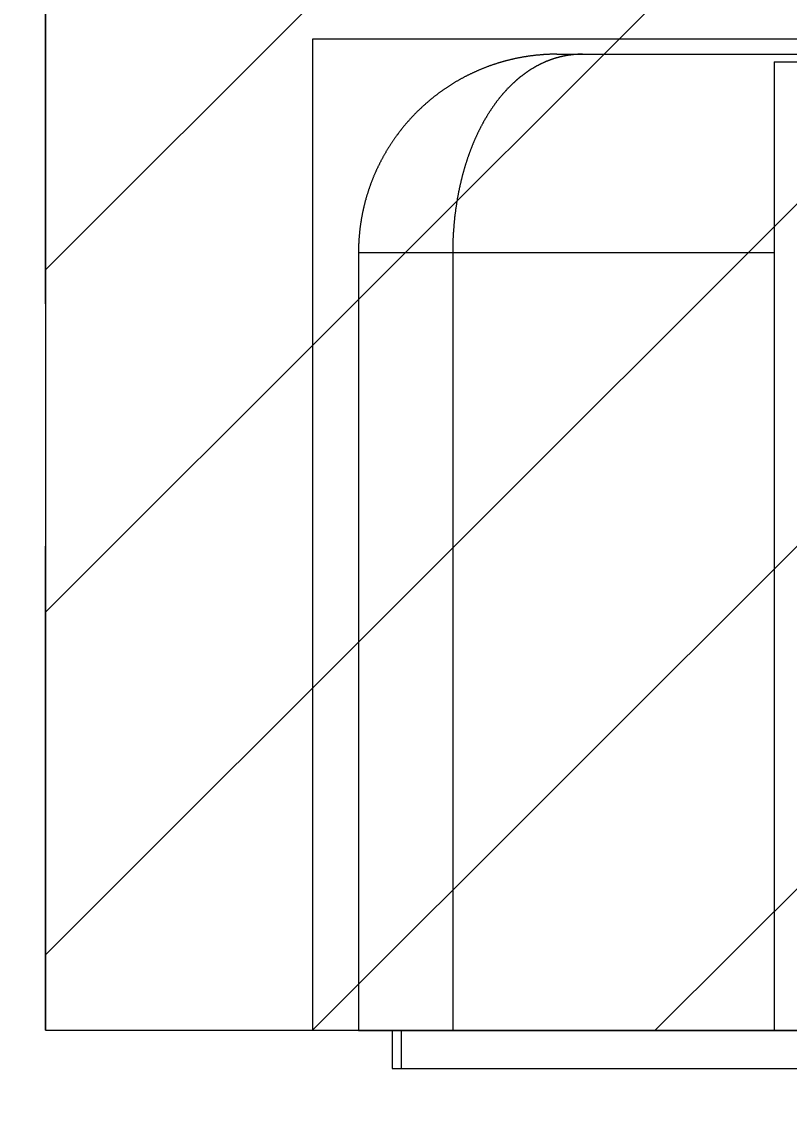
# Model space of a CAD drawing. Header units: millimetres. Extents: x -853320 to 19484, y -510814 to 9708.
# Drawn here: x 3720.55 to 3730.61, y 3745.82 to 3760.04 of the extents above; entities that cross this region are included whole.
import ezdxf
from ezdxf import colors
from ezdxf.entities.mleader import LeaderData, LeaderLine
from ezdxf.math import Vec2, Vec3

# ---------------------------------------------------------------- set-up
doc = ezdxf.new("R2010")
doc.units = ezdxf.units.MM
doc.linetypes.add('BEARBEITUNGEN', pattern=[0])
doc.linetypes.add('NASCOSTA', pattern=[9.525, 6.35, -3.175])
for name, color, linetype, lineweight in [('F_ARREDI', 7, 'Continuous', 5), ('F_ELETTRODOMESTICI', 40, 'Continuous', 5), ('F_FERRAMENTA', 253, 'Continuous', 5), ('F_Guide', 1, 'Continuous', 9), ('F_MULTI laminato OPACO', 1, 'Continuous', 5), ('F_Proiezioni', 253, 'NASCOSTA', 9)]:
    doc.layers.add(name, color=color, linetype=linetype, lineweight=lineweight)
doc.styles.add('DANZI-DIDASCALIE', font='Yu Gothic UI Light.ttf', dxfattribs={"height": 30})

# ---------------------------------------------------------------- blocks, each defined once
blk = doc.blocks.new('_Dot')
at = {"color": 0, "linetype": 'ByBlock', "lineweight": -2}
blk.add_line((-0.5, 0), (-1, 0), dxfattribs=at)
at = {"color": 0, "linetype": 'ByBlock', "const_width": 0.5}
blk.add_lwpolyline([(-0.25, 0, 1), (0.25, 0, 1)], format="xyb", close=True, dxfattribs=at)
blk = doc.blocks.new('CERNIERA_batttuta_pianta')
at = {"layer": 'F_FERRAMENTA'}
for p, q in [((813188.851, 528413.463), (813203.311, 528413.463)), ((813188.851, 528412.963), (813188.851, 528413.463)), ((813188.968, 528412.963), (813188.968, 528413.463)), ((813188.411, 528412.963), (813225.311, 528412.963)), ((813188.411, 528402.763), (813188.411, 528412.963)), ((813189.645, 528402.763), (813189.645, 528412.963)), ((813193.857, 528400.263), (813193.857, 528412.963)), ((813188.411, 528402.755), (813188.411, 528402.763)), ((813188.411, 528402.763), (813193.857, 528402.763)), ((813188.411, 528402.747), (813188.411, 528402.755)), ((813188.411, 528402.739), (813188.411, 528402.747)), ((813188.411, 528402.731), (813188.411, 528402.739)), ((813188.411, 528402.723), (813188.411, 528402.731)), ((813188.411, 528402.715), (813188.411, 528402.723)), ((813188.412, 528402.707), (813188.411, 528402.715)), ((813188.412, 528402.699), (813188.412, 528402.707)), ((813188.412, 528402.691), (813188.412, 528402.699)), ((813188.412, 528402.683), (813188.412, 528402.691)), ((813188.412, 528402.675), (813188.412, 528402.683)), ((813188.413, 528402.667), (813188.412, 528402.675)), ((813188.413, 528402.659), (813188.413, 528402.667)), ((813189.645, 528402.754), (813189.645, 528402.763)), ((813189.645, 528402.745), (813189.645, 528402.754)), ((813189.645, 528402.736), (813189.645, 528402.745)), ((813189.646, 528402.728), (813189.645, 528402.736)), ((813189.646, 528402.719), (813189.646, 528402.728)), ((813189.646, 528402.71), (813189.646, 528402.719)), ((813189.646, 528402.702), (813189.646, 528402.71)), ((813189.646, 528402.693), (813189.646, 528402.702)), ((813189.646, 528402.684), (813189.646, 528402.693)), ((813189.646, 528402.675), (813189.646, 528402.684)), ((813189.646, 528402.667), (813189.646, 528402.675)), ((813189.647, 528402.658), (813189.646, 528402.667)), ((813188.413, 528402.651), (813188.413, 528402.659)), ((813188.414, 528402.643), (813188.413, 528402.651)), ((813188.414, 528402.635), (813188.414, 528402.643)), ((813188.414, 528402.627), (813188.414, 528402.635)), ((813188.415, 528402.619), (813188.414, 528402.627)), ((813188.415, 528402.611), (813188.415, 528402.619)), ((813188.416, 528402.603), (813188.415, 528402.611)), ((813188.416, 528402.595), (813188.416, 528402.603)), ((813188.417, 528402.587), (813188.416, 528402.595)), ((813188.417, 528402.579), (813188.417, 528402.587)), ((813188.418, 528402.571), (813188.417, 528402.579)), ((813188.419, 528402.563), (813188.418, 528402.571)), ((813188.419, 528402.555), (813188.419, 528402.563)), ((813188.42, 528402.548), (813188.419, 528402.555)), ((813188.421, 528402.54), (813188.42, 528402.548)), ((813188.421, 528402.532), (813188.421, 528402.54)), ((813188.422, 528402.524), (813188.421, 528402.532)), ((813188.423, 528402.516), (813188.422, 528402.524)), ((813189.647, 528402.649), (813189.647, 528402.658)), ((813189.647, 528402.641), (813189.647, 528402.649)), ((813189.647, 528402.632), (813189.647, 528402.641)), ((813189.648, 528402.623), (813189.647, 528402.632)), ((813189.648, 528402.615), (813189.648, 528402.623)), ((813189.648, 528402.606), (813189.648, 528402.615)), ((813189.649, 528402.597), (813189.648, 528402.606)), ((813189.649, 528402.589), (813189.649, 528402.597)), ((813189.649, 528402.58), (813189.649, 528402.589)), ((813189.65, 528402.571), (813189.649, 528402.58)), ((813189.65, 528402.563), (813189.65, 528402.571)), ((813189.651, 528402.554), (813189.65, 528402.563)), ((813189.651, 528402.545), (813189.651, 528402.554)), ((813189.651, 528402.537), (813189.651, 528402.545)), ((813189.652, 528402.528), (813189.651, 528402.537)), ((813189.652, 528402.52), (813189.652, 528402.528)), ((813188.423, 528402.508), (813188.423, 528402.516)), ((813188.424, 528402.5), (813188.423, 528402.508)), ((813188.425, 528402.492), (813188.424, 528402.5)), ((813188.426, 528402.484), (813188.425, 528402.492)), ((813188.427, 528402.476), (813188.426, 528402.484)), ((813188.428, 528402.468), (813188.427, 528402.476)), ((813188.429, 528402.46), (813188.428, 528402.468)), ((813188.429, 528402.453), (813188.429, 528402.46)), ((813188.43, 528402.445), (813188.429, 528402.453)), ((813188.431, 528402.437), (813188.43, 528402.445)), ((813188.432, 528402.429), (813188.431, 528402.437)), ((813188.433, 528402.421), (813188.432, 528402.429)), ((813188.435, 528402.413), (813188.433, 528402.421)), ((813188.436, 528402.405), (813188.435, 528402.413)), ((813188.437, 528402.397), (813188.436, 528402.405)), ((813188.438, 528402.389), (813188.437, 528402.397)), ((813188.439, 528402.382), (813188.438, 528402.389)), ((813188.44, 528402.374), (813188.439, 528402.382)), ((813189.653, 528402.511), (813189.652, 528402.52)), ((813189.653, 528402.502), (813189.653, 528402.511)), ((813189.654, 528402.494), (813189.653, 528402.502)), ((813189.655, 528402.485), (813189.654, 528402.494)), ((813189.655, 528402.477), (813189.655, 528402.485)), ((813189.656, 528402.468), (813189.655, 528402.477)), ((813189.656, 528402.459), (813189.656, 528402.468)), ((813189.657, 528402.451), (813189.656, 528402.459)), ((813189.658, 528402.442), (813189.657, 528402.451)), ((813189.658, 528402.434), (813189.658, 528402.442)), ((813189.659, 528402.425), (813189.658, 528402.434)), ((813189.66, 528402.417), (813189.659, 528402.425)), ((813189.66, 528402.408), (813189.66, 528402.417)), ((813189.661, 528402.399), (813189.66, 528402.408)), ((813189.662, 528402.391), (813189.661, 528402.399)), ((813189.663, 528402.382), (813189.662, 528402.391)), ((813189.663, 528402.374), (813189.663, 528402.382)), ((813188.441, 528402.366), (813188.44, 528402.374)), ((813188.443, 528402.358), (813188.441, 528402.366)), ((813188.444, 528402.35), (813188.443, 528402.358)), ((813188.445, 528402.342), (813188.444, 528402.35)), ((813188.446, 528402.335), (813188.445, 528402.342)), ((813188.448, 528402.327), (813188.446, 528402.335)), ((813188.449, 528402.319), (813188.448, 528402.327)), ((813188.45, 528402.311), (813188.449, 528402.319)), ((813188.452, 528402.303), (813188.45, 528402.311)), ((813188.453, 528402.295), (813188.452, 528402.303)), ((813188.455, 528402.288), (813188.453, 528402.295)), ((813188.456, 528402.28), (813188.455, 528402.288)), ((813188.458, 528402.272), (813188.456, 528402.28)), ((813188.459, 528402.264), (813188.458, 528402.272)), ((813188.461, 528402.256), (813188.459, 528402.264)), ((813188.462, 528402.249), (813188.461, 528402.256)), ((813188.464, 528402.241), (813188.462, 528402.249)), ((813188.465, 528402.233), (813188.464, 528402.241)), ((813189.664, 528402.365), (813189.663, 528402.374)), ((813189.665, 528402.357), (813189.664, 528402.365)), ((813189.666, 528402.348), (813189.665, 528402.357)), ((813189.667, 528402.34), (813189.666, 528402.348)), ((813189.668, 528402.331), (813189.667, 528402.34)), ((813189.669, 528402.323), (813189.668, 528402.331)), ((813189.669, 528402.314), (813189.669, 528402.323)), ((813189.67, 528402.306), (813189.669, 528402.314)), ((813189.671, 528402.297), (813189.67, 528402.306)), ((813189.672, 528402.289), (813189.671, 528402.297)), ((813189.673, 528402.28), (813189.672, 528402.289)), ((813189.674, 528402.272), (813189.673, 528402.28)), ((813189.675, 528402.264), (813189.674, 528402.272)), ((813189.676, 528402.255), (813189.675, 528402.264)), ((813189.677, 528402.247), (813189.676, 528402.255)), ((813189.678, 528402.238), (813189.677, 528402.247)), ((813188.467, 528402.225), (813188.465, 528402.233)), ((813188.469, 528402.217), (813188.467, 528402.225)), ((813188.47, 528402.21), (813188.469, 528402.217)), ((813188.472, 528402.202), (813188.47, 528402.21)), ((813188.474, 528402.194), (813188.472, 528402.202)), ((813188.476, 528402.186), (813188.474, 528402.194)), ((813188.477, 528402.179), (813188.476, 528402.186)), ((813188.479, 528402.171), (813188.477, 528402.179)), ((813188.481, 528402.163), (813188.479, 528402.171)), ((813188.483, 528402.155), (813188.481, 528402.163)), ((813188.485, 528402.148), (813188.483, 528402.155)), ((813188.487, 528402.14), (813188.485, 528402.148)), ((813188.488, 528402.132), (813188.487, 528402.14)), ((813188.49, 528402.125), (813188.488, 528402.132)), ((813188.492, 528402.117), (813188.49, 528402.125)), ((813188.494, 528402.109), (813188.492, 528402.117)), ((813188.496, 528402.102), (813188.494, 528402.109)), ((813188.498, 528402.094), (813188.496, 528402.102)), ((813189.68, 528402.23), (813189.678, 528402.238)), ((813189.681, 528402.221), (813189.68, 528402.23)), ((813189.682, 528402.213), (813189.681, 528402.221)), ((813189.683, 528402.205), (813189.682, 528402.213)), ((813189.684, 528402.196), (813189.683, 528402.205)), ((813189.685, 528402.188), (813189.684, 528402.196)), ((813189.686, 528402.18), (813189.685, 528402.188)), ((813189.688, 528402.171), (813189.686, 528402.18)), ((813189.689, 528402.163), (813189.688, 528402.171)), ((813189.69, 528402.154), (813189.689, 528402.163)), ((813189.691, 528402.146), (813189.69, 528402.154)), ((813189.693, 528402.138), (813189.691, 528402.146)), ((813189.694, 528402.129), (813189.693, 528402.138)), ((813189.695, 528402.121), (813189.694, 528402.129)), ((813189.697, 528402.113), (813189.695, 528402.121)), ((813189.698, 528402.104), (813189.697, 528402.113)), ((813189.699, 528402.096), (813189.698, 528402.104)), ((813188.5, 528402.086), (813188.498, 528402.094)), ((813188.503, 528402.078), (813188.5, 528402.086)), ((813188.505, 528402.071), (813188.503, 528402.078)), ((813188.507, 528402.063), (813188.505, 528402.071)), ((813188.509, 528402.056), (813188.507, 528402.063)), ((813188.511, 528402.048), (813188.509, 528402.056)), ((813188.513, 528402.04), (813188.511, 528402.048)), ((813188.516, 528402.033), (813188.513, 528402.04)), ((813188.518, 528402.025), (813188.516, 528402.033)), ((813188.52, 528402.017), (813188.518, 528402.025)), ((813188.522, 528402.01), (813188.52, 528402.017)), ((813188.525, 528402.002), (813188.522, 528402.01)), ((813188.527, 528401.995), (813188.525, 528402.002)), ((813188.529, 528401.987), (813188.527, 528401.995)), ((813188.532, 528401.979), (813188.529, 528401.987)), ((813188.534, 528401.972), (813188.532, 528401.979)), ((813188.537, 528401.964), (813188.534, 528401.972)), ((813188.539, 528401.957), (813188.537, 528401.964)), ((813188.541, 528401.949), (813188.539, 528401.957)), ((813189.701, 528402.088), (813189.699, 528402.096)), ((813189.702, 528402.08), (813189.701, 528402.088)), ((813189.703, 528402.071), (813189.702, 528402.08)), ((813189.705, 528402.063), (813189.703, 528402.071)), ((813189.706, 528402.055), (813189.705, 528402.063)), ((813189.708, 528402.047), (813189.706, 528402.055)), ((813189.709, 528402.038), (813189.708, 528402.047)), ((813189.711, 528402.03), (813189.709, 528402.038)), ((813189.712, 528402.022), (813189.711, 528402.03)), ((813189.714, 528402.014), (813189.712, 528402.022)), ((813189.715, 528402.006), (813189.714, 528402.014)), ((813189.717, 528401.997), (813189.715, 528402.006)), ((813189.718, 528401.989), (813189.717, 528401.997)), ((813189.72, 528401.981), (813189.718, 528401.989)), ((813189.722, 528401.973), (813189.72, 528401.981)), ((813189.723, 528401.965), (813189.722, 528401.973)), ((813189.725, 528401.957), (813189.723, 528401.965)), ((813189.727, 528401.948), (813189.725, 528401.957)), ((813188.544, 528401.941), (813188.541, 528401.949)), ((813188.547, 528401.934), (813188.544, 528401.941)), ((813188.549, 528401.926), (813188.547, 528401.934)), ((813188.552, 528401.919), (813188.549, 528401.926)), ((813188.554, 528401.911), (813188.552, 528401.919)), ((813188.557, 528401.904), (813188.554, 528401.911)), ((813188.559, 528401.896), (813188.557, 528401.904)), ((813188.562, 528401.889), (813188.559, 528401.896)), ((813188.565, 528401.881), (813188.562, 528401.889)), ((813188.568, 528401.874), (813188.565, 528401.881)), ((813188.57, 528401.866), (813188.568, 528401.874)), ((813188.573, 528401.859), (813188.57, 528401.866)), ((813188.576, 528401.851), (813188.573, 528401.859)), ((813188.579, 528401.844), (813188.576, 528401.851)), ((813188.581, 528401.836), (813188.579, 528401.844)), ((813188.584, 528401.829), (813188.581, 528401.836)), ((813188.587, 528401.822), (813188.584, 528401.829)), ((813188.59, 528401.814), (813188.587, 528401.822)), ((813188.593, 528401.807), (813188.59, 528401.814)), ((813189.728, 528401.94), (813189.727, 528401.948)), ((813189.73, 528401.932), (813189.728, 528401.94)), ((813189.732, 528401.924), (813189.73, 528401.932)), ((813189.733, 528401.916), (813189.732, 528401.924)), ((813189.735, 528401.908), (813189.733, 528401.916)), ((813189.737, 528401.9), (813189.735, 528401.908)), ((813189.739, 528401.892), (813189.737, 528401.9)), ((813189.74, 528401.884), (813189.739, 528401.892)), ((813189.742, 528401.876), (813189.74, 528401.884)), ((813189.744, 528401.868), (813189.742, 528401.876)), ((813189.746, 528401.86), (813189.744, 528401.868)), ((813189.748, 528401.852), (813189.746, 528401.86)), ((813189.75, 528401.844), (813189.748, 528401.852)), ((813189.751, 528401.836), (813189.75, 528401.844)), ((813189.753, 528401.828), (813189.751, 528401.836)), ((813189.755, 528401.82), (813189.753, 528401.828)), ((813189.757, 528401.812), (813189.755, 528401.82)), ((813188.596, 528401.799), (813188.593, 528401.807)), ((813188.599, 528401.792), (813188.596, 528401.799)), ((813188.602, 528401.785), (813188.599, 528401.792)), ((813188.605, 528401.777), (813188.602, 528401.785)), ((813188.608, 528401.77), (813188.605, 528401.777)), ((813188.611, 528401.762), (813188.608, 528401.77)), ((813188.614, 528401.755), (813188.611, 528401.762)), ((813188.617, 528401.748), (813188.614, 528401.755)), ((813188.62, 528401.74), (813188.617, 528401.748)), ((813188.623, 528401.733), (813188.62, 528401.74)), ((813188.627, 528401.726), (813188.623, 528401.733)), ((813188.63, 528401.718), (813188.627, 528401.726)), ((813188.633, 528401.711), (813188.63, 528401.718)), ((813188.636, 528401.704), (813188.633, 528401.711)), ((813188.639, 528401.697), (813188.636, 528401.704)), ((813188.643, 528401.689), (813188.639, 528401.697)), ((813188.646, 528401.682), (813188.643, 528401.689)), ((813188.649, 528401.675), (813188.646, 528401.682)), ((813188.653, 528401.668), (813188.649, 528401.675)), ((813189.759, 528401.804), (813189.757, 528401.812)), ((813189.761, 528401.796), (813189.759, 528401.804)), ((813189.763, 528401.788), (813189.761, 528401.796)), ((813189.765, 528401.78), (813189.763, 528401.788)), ((813189.767, 528401.773), (813189.765, 528401.78)), ((813189.769, 528401.765), (813189.767, 528401.773)), ((813189.771, 528401.757), (813189.769, 528401.765)), ((813189.773, 528401.749), (813189.771, 528401.757)), ((813189.775, 528401.741), (813189.773, 528401.749)), ((813189.777, 528401.734), (813189.775, 528401.741)), ((813189.779, 528401.726), (813189.777, 528401.734)), ((813189.782, 528401.718), (813189.779, 528401.726)), ((813189.784, 528401.71), (813189.782, 528401.718)), ((813189.786, 528401.703), (813189.784, 528401.71)), ((813189.788, 528401.695), (813189.786, 528401.703)), ((813189.79, 528401.687), (813189.788, 528401.695)), ((813189.792, 528401.68), (813189.79, 528401.687)), ((813189.795, 528401.672), (813189.792, 528401.68)), ((813189.797, 528401.665), (813189.795, 528401.672)), ((813188.656, 528401.66), (813188.653, 528401.668)), ((813188.659, 528401.653), (813188.656, 528401.66)), ((813188.663, 528401.646), (813188.659, 528401.653)), ((813188.666, 528401.639), (813188.663, 528401.646)), ((813188.67, 528401.632), (813188.666, 528401.639)), ((813188.673, 528401.625), (813188.67, 528401.632)), ((813188.677, 528401.617), (813188.673, 528401.625)), ((813188.68, 528401.61), (813188.677, 528401.617)), ((813188.684, 528401.603), (813188.68, 528401.61)), ((813188.687, 528401.596), (813188.684, 528401.603)), ((813188.691, 528401.589), (813188.687, 528401.596)), ((813188.694, 528401.582), (813188.691, 528401.589)), ((813188.698, 528401.575), (813188.694, 528401.582)), ((813188.702, 528401.568), (813188.698, 528401.575)), ((813188.705, 528401.561), (813188.702, 528401.568)), ((813188.709, 528401.554), (813188.705, 528401.561)), ((813188.713, 528401.547), (813188.709, 528401.554)), ((813188.717, 528401.54), (813188.713, 528401.547)), ((813188.72, 528401.533), (813188.717, 528401.54)), ((813188.724, 528401.526), (813188.72, 528401.533)), ((813189.799, 528401.657), (813189.797, 528401.665)), ((813189.801, 528401.649), (813189.799, 528401.657)), ((813189.803, 528401.642), (813189.801, 528401.649)), ((813189.806, 528401.634), (813189.803, 528401.642)), ((813189.808, 528401.627), (813189.806, 528401.634)), ((813189.81, 528401.619), (813189.808, 528401.627)), ((813189.813, 528401.612), (813189.81, 528401.619)), ((813189.815, 528401.604), (813189.813, 528401.612)), ((813189.817, 528401.597), (813189.815, 528401.604)), ((813189.82, 528401.589), (813189.817, 528401.597)), ((813189.822, 528401.582), (813189.82, 528401.589)), ((813189.824, 528401.574), (813189.822, 528401.582)), ((813189.827, 528401.567), (813189.824, 528401.574)), ((813189.829, 528401.559), (813189.827, 528401.567)), ((813189.832, 528401.552), (813189.829, 528401.559)), ((813189.834, 528401.545), (813189.832, 528401.552)), ((813189.837, 528401.537), (813189.834, 528401.545)), ((813189.839, 528401.53), (813189.837, 528401.537)), ((813189.841, 528401.523), (813189.839, 528401.53)), ((813188.728, 528401.519), (813188.724, 528401.526)), ((813188.732, 528401.512), (813188.728, 528401.519)), ((813188.735, 528401.505), (813188.732, 528401.512)), ((813188.739, 528401.498), (813188.735, 528401.505)), ((813188.743, 528401.491), (813188.739, 528401.498)), ((813188.747, 528401.484), (813188.743, 528401.491)), ((813188.751, 528401.477), (813188.747, 528401.484)), ((813188.755, 528401.47), (813188.751, 528401.477)), ((813188.759, 528401.463), (813188.755, 528401.47)), ((813188.763, 528401.456), (813188.759, 528401.463)), ((813188.767, 528401.45), (813188.763, 528401.456)), ((813188.771, 528401.443), (813188.767, 528401.45)), ((813188.775, 528401.436), (813188.771, 528401.443)), ((813188.779, 528401.429), (813188.775, 528401.436)), ((813188.783, 528401.422), (813188.779, 528401.429)), ((813188.787, 528401.415), (813188.783, 528401.422)), ((813188.791, 528401.409), (813188.787, 528401.415)), ((813188.795, 528401.402), (813188.791, 528401.409)), ((813188.8, 528401.395), (813188.795, 528401.402)), ((813188.804, 528401.388), (813188.8, 528401.395)), ((813188.808, 528401.382), (813188.804, 528401.388)), ((813189.844, 528401.515), (813189.841, 528401.523)), ((813189.846, 528401.508), (813189.844, 528401.515)), ((813189.849, 528401.501), (813189.846, 528401.508)), ((813189.852, 528401.493), (813189.849, 528401.501)), ((813189.854, 528401.486), (813189.852, 528401.493)), ((813189.857, 528401.479), (813189.854, 528401.486)), ((813189.859, 528401.472), (813189.857, 528401.479)), ((813189.862, 528401.465), (813189.859, 528401.472)), ((813189.864, 528401.457), (813189.862, 528401.465)), ((813189.867, 528401.45), (813189.864, 528401.457)), ((813189.87, 528401.443), (813189.867, 528401.45)), ((813189.872, 528401.436), (813189.87, 528401.443)), ((813189.875, 528401.429), (813189.872, 528401.436)), ((813189.878, 528401.422), (813189.875, 528401.429)), ((813189.88, 528401.415), (813189.878, 528401.422)), ((813189.883, 528401.408), (813189.88, 528401.415)), ((813189.886, 528401.401), (813189.883, 528401.408)), ((813189.888, 528401.394), (813189.886, 528401.401)), ((813189.891, 528401.387), (813189.888, 528401.394)), ((813189.894, 528401.38), (813189.891, 528401.387)), ((813188.812, 528401.375), (813188.808, 528401.382)), ((813188.816, 528401.368), (813188.812, 528401.375)), ((813188.821, 528401.362), (813188.816, 528401.368)), ((813188.825, 528401.355), (813188.821, 528401.362)), ((813188.829, 528401.348), (813188.825, 528401.355)), ((813188.834, 528401.342), (813188.829, 528401.348)), ((813188.838, 528401.335), (813188.834, 528401.342)), ((813188.842, 528401.328), (813188.838, 528401.335)), ((813188.847, 528401.322), (813188.842, 528401.328)), ((813188.851, 528401.315), (813188.847, 528401.322)), ((813188.855, 528401.309), (813188.851, 528401.315)), ((813188.86, 528401.302), (813188.855, 528401.309)), ((813188.864, 528401.295), (813188.86, 528401.302)), ((813188.869, 528401.289), (813188.864, 528401.295)), ((813188.873, 528401.282), (813188.869, 528401.289)), ((813188.878, 528401.276), (813188.873, 528401.282)), ((813188.882, 528401.269), (813188.878, 528401.276)), ((813188.887, 528401.263), (813188.882, 528401.269)), ((813188.892, 528401.256), (813188.887, 528401.263)), ((813188.896, 528401.25), (813188.892, 528401.256)), ((813188.901, 528401.244), (813188.896, 528401.25)), ((813189.897, 528401.373), (813189.894, 528401.38)), ((813189.9, 528401.366), (813189.897, 528401.373)), ((813189.902, 528401.359), (813189.9, 528401.366)), ((813189.905, 528401.352), (813189.902, 528401.359)), ((813189.908, 528401.345), (813189.905, 528401.352)), ((813189.911, 528401.338), (813189.908, 528401.345)), ((813189.914, 528401.331), (813189.911, 528401.338)), ((813189.917, 528401.324), (813189.914, 528401.331)), ((813189.919, 528401.317), (813189.917, 528401.324)), ((813189.922, 528401.311), (813189.919, 528401.317)), ((813189.925, 528401.304), (813189.922, 528401.311)), ((813189.928, 528401.297), (813189.925, 528401.304)), ((813189.931, 528401.29), (813189.928, 528401.297)), ((813189.934, 528401.283), (813189.931, 528401.29)), ((813189.937, 528401.277), (813189.934, 528401.283)), ((813189.94, 528401.27), (813189.937, 528401.277)), ((813189.943, 528401.263), (813189.94, 528401.27)), ((813189.946, 528401.257), (813189.943, 528401.263)), ((813189.949, 528401.25), (813189.946, 528401.257)), ((813189.952, 528401.243), (813189.949, 528401.25)), ((813188.905, 528401.237), (813188.901, 528401.244)), ((813188.91, 528401.231), (813188.905, 528401.237)), ((813188.915, 528401.224), (813188.91, 528401.231)), ((813188.92, 528401.218), (813188.915, 528401.224)), ((813188.924, 528401.212), (813188.92, 528401.218)), ((813188.929, 528401.205), (813188.924, 528401.212)), ((813188.934, 528401.199), (813188.929, 528401.205)), ((813188.939, 528401.193), (813188.934, 528401.199)), ((813188.943, 528401.186), (813188.939, 528401.193)), ((813188.948, 528401.18), (813188.943, 528401.186)), ((813188.953, 528401.174), (813188.948, 528401.18)), ((813188.958, 528401.167), (813188.953, 528401.174)), ((813188.963, 528401.161), (813188.958, 528401.167)), ((813188.968, 528401.155), (813188.963, 528401.161)), ((813188.972, 528401.149), (813188.968, 528401.155)), ((813188.977, 528401.142), (813188.972, 528401.149)), ((813188.982, 528401.136), (813188.977, 528401.142)), ((813188.987, 528401.13), (813188.982, 528401.136)), ((813188.992, 528401.124), (813188.987, 528401.13)), ((813188.997, 528401.118), (813188.992, 528401.124)), ((813189.002, 528401.112), (813188.997, 528401.118)), ((813189.007, 528401.105), (813189.002, 528401.112)), ((813189.012, 528401.099), (813189.007, 528401.105)), ((813189.955, 528401.237), (813189.952, 528401.243)), ((813189.958, 528401.23), (813189.955, 528401.237)), ((813189.961, 528401.223), (813189.958, 528401.23)), ((813189.964, 528401.217), (813189.961, 528401.223)), ((813189.967, 528401.21), (813189.964, 528401.217)), ((813189.97, 528401.204), (813189.967, 528401.21)), ((813189.973, 528401.197), (813189.97, 528401.204)), ((813189.976, 528401.191), (813189.973, 528401.197)), ((813189.98, 528401.184), (813189.976, 528401.191)), ((813189.983, 528401.178), (813189.98, 528401.184)), ((813189.986, 528401.171), (813189.983, 528401.178)), ((813189.989, 528401.165), (813189.986, 528401.171)), ((813189.992, 528401.158), (813189.989, 528401.165)), ((813189.995, 528401.152), (813189.992, 528401.158)), ((813189.999, 528401.146), (813189.995, 528401.152)), ((813190.002, 528401.139), (813189.999, 528401.146)), ((813190.005, 528401.133), (813190.002, 528401.139)), ((813190.008, 528401.127), (813190.005, 528401.133)), ((813190.011, 528401.12), (813190.008, 528401.127)), ((813190.015, 528401.114), (813190.011, 528401.12)), ((813190.018, 528401.108), (813190.015, 528401.114)), ((813190.021, 528401.102), (813190.018, 528401.108)), ((813190.025, 528401.095), (813190.021, 528401.102)), ((813189.018, 528401.093), (813189.012, 528401.099)), ((813189.023, 528401.087), (813189.018, 528401.093)), ((813189.028, 528401.081), (813189.023, 528401.087)), ((813189.033, 528401.075), (813189.028, 528401.081)), ((813189.038, 528401.069), (813189.033, 528401.075)), ((813189.043, 528401.063), (813189.038, 528401.069)), ((813189.048, 528401.057), (813189.043, 528401.063)), ((813189.054, 528401.051), (813189.048, 528401.057)), ((813189.059, 528401.045), (813189.054, 528401.051)), ((813189.064, 528401.039), (813189.059, 528401.045)), ((813189.069, 528401.033), (813189.064, 528401.039)), ((813189.075, 528401.027), (813189.069, 528401.033)), ((813189.08, 528401.021), (813189.075, 528401.027)), ((813189.085, 528401.015), (813189.08, 528401.021)), ((813189.091, 528401.01), (813189.085, 528401.015)), ((813189.096, 528401.004), (813189.091, 528401.01)), ((813189.101, 528400.998), (813189.096, 528401.004)), ((813189.107, 528400.992), (813189.101, 528400.998)), ((813189.112, 528400.986), (813189.107, 528400.992)), ((813189.118, 528400.98), (813189.112, 528400.986)), ((813189.123, 528400.975), (813189.118, 528400.98)), ((813189.129, 528400.969), (813189.123, 528400.975)), ((813189.134, 528400.963), (813189.129, 528400.969)), ((813189.14, 528400.957), (813189.134, 528400.963)), ((813190.028, 528401.089), (813190.025, 528401.095)), ((813190.031, 528401.083), (813190.028, 528401.089)), ((813190.034, 528401.077), (813190.031, 528401.083)), ((813190.038, 528401.071), (813190.034, 528401.077)), ((813190.041, 528401.064), (813190.038, 528401.071)), ((813190.044, 528401.058), (813190.041, 528401.064)), ((813190.048, 528401.052), (813190.044, 528401.058)), ((813190.051, 528401.046), (813190.048, 528401.052)), ((813190.055, 528401.04), (813190.051, 528401.046)), ((813190.058, 528401.034), (813190.055, 528401.04)), ((813190.061, 528401.028), (813190.058, 528401.034)), ((813190.065, 528401.022), (813190.061, 528401.028)), ((813190.068, 528401.016), (813190.065, 528401.022)), ((813190.072, 528401.01), (813190.068, 528401.016)), ((813190.075, 528401.004), (813190.072, 528401.01)), ((813190.079, 528400.999), (813190.075, 528401.004)), ((813190.082, 528400.993), (813190.079, 528400.999)), ((813190.086, 528400.987), (813190.082, 528400.993)), ((813190.089, 528400.981), (813190.086, 528400.987)), ((813190.093, 528400.975), (813190.089, 528400.981)), ((813190.096, 528400.969), (813190.093, 528400.975)), ((813190.1, 528400.964), (813190.096, 528400.969)), ((813190.103, 528400.958), (813190.1, 528400.964)), ((813189.145, 528400.952), (813189.14, 528400.957)), ((813189.151, 528400.946), (813189.145, 528400.952)), ((813189.156, 528400.94), (813189.151, 528400.946)), ((813189.162, 528400.935), (813189.156, 528400.94)), ((813189.167, 528400.929), (813189.162, 528400.935)), ((813189.173, 528400.923), (813189.167, 528400.929)), ((813189.179, 528400.918), (813189.173, 528400.923)), ((813189.184, 528400.912), (813189.179, 528400.918)), ((813189.19, 528400.907), (813189.184, 528400.912)), ((813189.196, 528400.901), (813189.19, 528400.907)), ((813189.201, 528400.896), (813189.196, 528400.901)), ((813189.207, 528400.89), (813189.201, 528400.896)), ((813189.213, 528400.885), (813189.207, 528400.89)), ((813189.219, 528400.879), (813189.213, 528400.885)), ((813189.224, 528400.874), (813189.219, 528400.879)), ((813189.23, 528400.868), (813189.224, 528400.874)), ((813189.236, 528400.863), (813189.23, 528400.868)), ((813189.242, 528400.857), (813189.236, 528400.863)), ((813189.248, 528400.852), (813189.242, 528400.857)), ((813189.253, 528400.847), (813189.248, 528400.852)), ((813189.259, 528400.841), (813189.253, 528400.847)), ((813189.265, 528400.836), (813189.259, 528400.841)), ((813189.271, 528400.831), (813189.265, 528400.836)), ((813189.277, 528400.825), (813189.271, 528400.831)), ((813189.283, 528400.82), (813189.277, 528400.825)), ((813189.289, 528400.815), (813189.283, 528400.82)), ((813190.107, 528400.952), (813190.103, 528400.958)), ((813190.11, 528400.946), (813190.107, 528400.952)), ((813190.114, 528400.941), (813190.11, 528400.946)), ((813190.117, 528400.935), (813190.114, 528400.941)), ((813190.121, 528400.929), (813190.117, 528400.935)), ((813190.124, 528400.924), (813190.121, 528400.929)), ((813190.128, 528400.918), (813190.124, 528400.924)), ((813190.132, 528400.912), (813190.128, 528400.918)), ((813190.135, 528400.907), (813190.132, 528400.912)), ((813190.139, 528400.901), (813190.135, 528400.907)), ((813190.143, 528400.896), (813190.139, 528400.901)), ((813190.146, 528400.89), (813190.143, 528400.896)), ((813190.15, 528400.885), (813190.146, 528400.89)), ((813190.154, 528400.879), (813190.15, 528400.885)), ((813190.157, 528400.874), (813190.154, 528400.879)), ((813190.161, 528400.868), (813190.157, 528400.874)), ((813190.165, 528400.863), (813190.161, 528400.868)), ((813190.168, 528400.858), (813190.165, 528400.863)), ((813190.172, 528400.852), (813190.168, 528400.858)), ((813190.176, 528400.847), (813190.172, 528400.852)), ((813190.179, 528400.842), (813190.176, 528400.847)), ((813190.183, 528400.836), (813190.179, 528400.842)), ((813190.187, 528400.831), (813190.183, 528400.836)), ((813190.191, 528400.826), (813190.187, 528400.831)), ((813190.194, 528400.821), (813190.191, 528400.826)), ((813190.198, 528400.815), (813190.194, 528400.821)), ((813189.295, 528400.809), (813189.289, 528400.815)), ((813189.301, 528400.804), (813189.295, 528400.809)), ((813189.307, 528400.799), (813189.301, 528400.804)), ((813189.313, 528400.794), (813189.307, 528400.799)), ((813189.319, 528400.789), (813189.313, 528400.794)), ((813189.325, 528400.784), (813189.319, 528400.789)), ((813189.331, 528400.778), (813189.325, 528400.784)), ((813189.337, 528400.773), (813189.331, 528400.778)), ((813189.343, 528400.768), (813189.337, 528400.773)), ((813189.349, 528400.763), (813189.343, 528400.768)), ((813189.355, 528400.758), (813189.349, 528400.763)), ((813189.361, 528400.753), (813189.355, 528400.758)), ((813189.367, 528400.748), (813189.361, 528400.753)), ((813189.373, 528400.743), (813189.367, 528400.748)), ((813189.379, 528400.738), (813189.373, 528400.743)), ((813189.386, 528400.733), (813189.379, 528400.738)), ((813189.392, 528400.728), (813189.386, 528400.733)), ((813189.398, 528400.723), (813189.392, 528400.728)), ((813189.404, 528400.718), (813189.398, 528400.723)), ((813189.41, 528400.714), (813189.404, 528400.718)), ((813189.417, 528400.709), (813189.41, 528400.714)), ((813189.423, 528400.704), (813189.417, 528400.709)), ((813189.429, 528400.699), (813189.423, 528400.704)), ((813189.436, 528400.694), (813189.429, 528400.699)), ((813189.442, 528400.689), (813189.436, 528400.694)), ((813189.448, 528400.685), (813189.442, 528400.689)), ((813189.454, 528400.68), (813189.448, 528400.685)), ((813189.461, 528400.675), (813189.454, 528400.68)), ((813189.467, 528400.67), (813189.461, 528400.675)), ((813190.202, 528400.81), (813190.198, 528400.815)), ((813190.206, 528400.805), (813190.202, 528400.81)), ((813190.21, 528400.8), (813190.206, 528400.805)), ((813190.213, 528400.795), (813190.21, 528400.8)), ((813190.217, 528400.79), (813190.213, 528400.795)), ((813190.221, 528400.784), (813190.217, 528400.79)), ((813190.225, 528400.779), (813190.221, 528400.784)), ((813190.229, 528400.774), (813190.225, 528400.779)), ((813190.233, 528400.769), (813190.229, 528400.774)), ((813190.236, 528400.764), (813190.233, 528400.769)), ((813190.24, 528400.759), (813190.236, 528400.764)), ((813190.244, 528400.754), (813190.24, 528400.759)), ((813190.248, 528400.749), (813190.244, 528400.754)), ((813190.252, 528400.744), (813190.248, 528400.749)), ((813190.256, 528400.739), (813190.252, 528400.744)), ((813190.26, 528400.735), (813190.256, 528400.739)), ((813190.264, 528400.73), (813190.26, 528400.735)), ((813190.268, 528400.725), (813190.264, 528400.73)), ((813190.272, 528400.72), (813190.268, 528400.725)), ((813190.276, 528400.715), (813190.272, 528400.72)), ((813190.28, 528400.71), (813190.276, 528400.715)), ((813190.284, 528400.706), (813190.28, 528400.71)), ((813190.288, 528400.701), (813190.284, 528400.706)), ((813190.292, 528400.696), (813190.288, 528400.701)), ((813190.296, 528400.691), (813190.292, 528400.696)), ((813190.3, 528400.687), (813190.296, 528400.691)), ((813190.304, 528400.682), (813190.3, 528400.687)), ((813190.308, 528400.677), (813190.304, 528400.682)), ((813190.312, 528400.673), (813190.308, 528400.677)), ((813189.474, 528400.666), (813189.467, 528400.67)), ((813189.48, 528400.661), (813189.474, 528400.666)), ((813189.486, 528400.657), (813189.48, 528400.661)), ((813189.493, 528400.652), (813189.486, 528400.657)), ((813189.499, 528400.647), (813189.493, 528400.652)), ((813189.506, 528400.643), (813189.499, 528400.647)), ((813189.512, 528400.638), (813189.506, 528400.643)), ((813189.518, 528400.634), (813189.512, 528400.638)), ((813189.525, 528400.629), (813189.518, 528400.634)), ((813189.531, 528400.625), (813189.525, 528400.629)), ((813189.538, 528400.62), (813189.531, 528400.625)), ((813189.544, 528400.616), (813189.538, 528400.62)), ((813189.551, 528400.611), (813189.544, 528400.616)), ((813189.558, 528400.607), (813189.551, 528400.611)), ((813189.564, 528400.602), (813189.558, 528400.607)), ((813189.571, 528400.598), (813189.564, 528400.602)), ((813189.577, 528400.594), (813189.571, 528400.598)), ((813189.584, 528400.589), (813189.577, 528400.594)), ((813189.59, 528400.585), (813189.584, 528400.589)), ((813189.597, 528400.581), (813189.59, 528400.585)), ((813189.604, 528400.576), (813189.597, 528400.581)), ((813189.61, 528400.572), (813189.604, 528400.576)), ((813189.617, 528400.568), (813189.61, 528400.572)), ((813189.624, 528400.564), (813189.617, 528400.568)), ((813189.63, 528400.559), (813189.624, 528400.564)), ((813189.637, 528400.555), (813189.63, 528400.559)), ((813189.644, 528400.551), (813189.637, 528400.555)), ((813189.651, 528400.547), (813189.644, 528400.551)), ((813189.657, 528400.543), (813189.651, 528400.547)), ((813189.664, 528400.539), (813189.657, 528400.543)), ((813189.671, 528400.535), (813189.664, 528400.539)), ((813189.678, 528400.53), (813189.671, 528400.535)), ((813190.316, 528400.668), (813190.312, 528400.673)), ((813190.32, 528400.664), (813190.316, 528400.668)), ((813190.324, 528400.659), (813190.32, 528400.664)), ((813190.328, 528400.654), (813190.324, 528400.659)), ((813190.332, 528400.65), (813190.328, 528400.654)), ((813190.336, 528400.645), (813190.332, 528400.65)), ((813190.34, 528400.641), (813190.336, 528400.645)), ((813190.344, 528400.637), (813190.34, 528400.641)), ((813190.348, 528400.632), (813190.344, 528400.637)), ((813190.352, 528400.628), (813190.348, 528400.632)), ((813190.356, 528400.623), (813190.352, 528400.628)), ((813190.361, 528400.619), (813190.356, 528400.623)), ((813190.365, 528400.615), (813190.361, 528400.619)), ((813190.369, 528400.61), (813190.365, 528400.615)), ((813190.373, 528400.606), (813190.369, 528400.61)), ((813190.377, 528400.602), (813190.373, 528400.606)), ((813190.381, 528400.597), (813190.377, 528400.602)), ((813190.385, 528400.593), (813190.381, 528400.597)), ((813190.39, 528400.589), (813190.385, 528400.593)), ((813190.394, 528400.585), (813190.39, 528400.589)), ((813190.398, 528400.58), (813190.394, 528400.585)), ((813190.402, 528400.576), (813190.398, 528400.58)), ((813190.406, 528400.572), (813190.402, 528400.576)), ((813190.411, 528400.568), (813190.406, 528400.572)), ((813190.415, 528400.564), (813190.411, 528400.568)), ((813190.419, 528400.56), (813190.415, 528400.564)), ((813190.423, 528400.556), (813190.419, 528400.56)), ((813190.428, 528400.552), (813190.423, 528400.556)), ((813190.432, 528400.548), (813190.428, 528400.552)), ((813190.436, 528400.544), (813190.432, 528400.548)), ((813190.44, 528400.54), (813190.436, 528400.544)), ((813190.445, 528400.536), (813190.44, 528400.54)), ((813190.449, 528400.532), (813190.445, 528400.536)), ((813189.684, 528400.526), (813189.678, 528400.53)), ((813189.691, 528400.522), (813189.684, 528400.526)), ((813189.698, 528400.518), (813189.691, 528400.522)), ((813189.705, 528400.514), (813189.698, 528400.518)), ((813189.712, 528400.51), (813189.705, 528400.514)), ((813189.719, 528400.507), (813189.712, 528400.51)), ((813189.725, 528400.503), (813189.719, 528400.507)), ((813189.732, 528400.499), (813189.725, 528400.503)), ((813189.739, 528400.495), (813189.732, 528400.499)), ((813189.746, 528400.491), (813189.739, 528400.495)), ((813189.753, 528400.487), (813189.746, 528400.491)), ((813189.76, 528400.483), (813189.753, 528400.487)), ((813189.767, 528400.48), (813189.76, 528400.483)), ((813189.774, 528400.476), (813189.767, 528400.48)), ((813189.781, 528400.472), (813189.774, 528400.476)), ((813189.788, 528400.468), (813189.781, 528400.472)), ((813189.795, 528400.465), (813189.788, 528400.468)), ((813189.802, 528400.461), (813189.795, 528400.465)), ((813189.809, 528400.457), (813189.802, 528400.461)), ((813189.816, 528400.454), (813189.809, 528400.457)), ((813189.823, 528400.45), (813189.816, 528400.454)), ((813189.83, 528400.446), (813189.823, 528400.45)), ((813189.837, 528400.443), (813189.83, 528400.446)), ((813189.844, 528400.439), (813189.837, 528400.443)), ((813189.851, 528400.436), (813189.844, 528400.439)), ((813189.858, 528400.432), (813189.851, 528400.436)), ((813189.865, 528400.429), (813189.858, 528400.432)), ((813189.872, 528400.425), (813189.865, 528400.429)), ((813189.879, 528400.422), (813189.872, 528400.425)), ((813189.886, 528400.418), (813189.879, 528400.422)), ((813189.894, 528400.415), (813189.886, 528400.418)), ((813189.901, 528400.411), (813189.894, 528400.415)), ((813189.908, 528400.408), (813189.901, 528400.411)), ((813189.915, 528400.405), (813189.908, 528400.408)), ((813189.922, 528400.401), (813189.915, 528400.405)), ((813189.93, 528400.398), (813189.922, 528400.401)), ((813189.937, 528400.395), (813189.93, 528400.398)), ((813189.944, 528400.392), (813189.937, 528400.395)), ((813189.951, 528400.388), (813189.944, 528400.392)), ((813190.453, 528400.528), (813190.449, 528400.532)), ((813190.457, 528400.524), (813190.453, 528400.528)), ((813190.462, 528400.52), (813190.457, 528400.524)), ((813190.466, 528400.516), (813190.462, 528400.52)), ((813190.47, 528400.512), (813190.466, 528400.516)), ((813190.475, 528400.509), (813190.47, 528400.512)), ((813190.479, 528400.505), (813190.475, 528400.509)), ((813190.483, 528400.501), (813190.479, 528400.505)), ((813190.488, 528400.497), (813190.483, 528400.501)), ((813190.492, 528400.494), (813190.488, 528400.497)), ((813190.496, 528400.49), (813190.492, 528400.494)), ((813190.501, 528400.486), (813190.496, 528400.49)), ((813190.505, 528400.483), (813190.501, 528400.486)), ((813190.51, 528400.479), (813190.505, 528400.483)), ((813190.514, 528400.475), (813190.51, 528400.479)), ((813190.518, 528400.472), (813190.514, 528400.475)), ((813190.523, 528400.468), (813190.518, 528400.472)), ((813190.527, 528400.465), (813190.523, 528400.468)), ((813190.531, 528400.461), (813190.527, 528400.465)), ((813190.536, 528400.457), (813190.531, 528400.461)), ((813190.54, 528400.454), (813190.536, 528400.457)), ((813190.545, 528400.45), (813190.54, 528400.454)), ((813190.549, 528400.447), (813190.545, 528400.45)), ((813190.554, 528400.444), (813190.549, 528400.447)), ((813190.558, 528400.44), (813190.554, 528400.444)), ((813190.562, 528400.437), (813190.558, 528400.44)), ((813190.567, 528400.433), (813190.562, 528400.437)), ((813190.571, 528400.43), (813190.567, 528400.433)), ((813190.576, 528400.427), (813190.571, 528400.43)), ((813190.58, 528400.423), (813190.576, 528400.427)), ((813190.585, 528400.42), (813190.58, 528400.423)), ((813190.589, 528400.417), (813190.585, 528400.42)), ((813190.594, 528400.414), (813190.589, 528400.417)), ((813190.598, 528400.41), (813190.594, 528400.414)), ((813190.603, 528400.407), (813190.598, 528400.41)), ((813190.607, 528400.404), (813190.603, 528400.407)), ((813190.612, 528400.401), (813190.607, 528400.404)), ((813190.616, 528400.398), (813190.612, 528400.401)), ((813190.621, 528400.395), (813190.616, 528400.398)), ((813190.625, 528400.392), (813190.621, 528400.395)), ((813190.63, 528400.389), (813190.625, 528400.392)), ((813189.958, 528400.385), (813189.951, 528400.388)), ((813189.966, 528400.382), (813189.958, 528400.385)), ((813189.973, 528400.379), (813189.966, 528400.382)), ((813189.98, 528400.376), (813189.973, 528400.379)), ((813189.987, 528400.372), (813189.98, 528400.376)), ((813189.995, 528400.369), (813189.987, 528400.372)), ((813190.002, 528400.366), (813189.995, 528400.369)), ((813190.009, 528400.363), (813190.002, 528400.366)), ((813190.017, 528400.36), (813190.009, 528400.363)), ((813190.024, 528400.357), (813190.017, 528400.36)), ((813190.031, 528400.354), (813190.024, 528400.357)), ((813190.039, 528400.351), (813190.031, 528400.354)), ((813190.046, 528400.348), (813190.039, 528400.351)), ((813190.053, 528400.345), (813190.046, 528400.348)), ((813190.061, 528400.342), (813190.053, 528400.345)), ((813190.068, 528400.34), (813190.061, 528400.342)), ((813190.076, 528400.337), (813190.068, 528400.34)), ((813190.083, 528400.334), (813190.076, 528400.337)), ((813190.09, 528400.331), (813190.083, 528400.334)), ((813190.098, 528400.328), (813190.09, 528400.331)), ((813190.105, 528400.325), (813190.098, 528400.328)), ((813190.113, 528400.323), (813190.105, 528400.325)), ((813190.12, 528400.32), (813190.113, 528400.323)), ((813190.127, 528400.317), (813190.12, 528400.32)), ((813190.135, 528400.315), (813190.127, 528400.317)), ((813190.142, 528400.312), (813190.135, 528400.315)), ((813190.15, 528400.309), (813190.142, 528400.312)), ((813190.157, 528400.307), (813190.15, 528400.309)), ((813190.165, 528400.304), (813190.157, 528400.307)), ((813190.172, 528400.302), (813190.165, 528400.304)), ((813190.18, 528400.299), (813190.172, 528400.302)), ((813190.187, 528400.296), (813190.18, 528400.299)), ((813190.195, 528400.294), (813190.187, 528400.296)), ((813190.202, 528400.292), (813190.195, 528400.294)), ((813190.21, 528400.289), (813190.202, 528400.292)), ((813190.217, 528400.287), (813190.21, 528400.289)), ((813190.225, 528400.284), (813190.217, 528400.287)), ((813190.232, 528400.282), (813190.225, 528400.284)), ((813190.24, 528400.279), (813190.232, 528400.282)), ((813190.247, 528400.277), (813190.24, 528400.279)), ((813190.255, 528400.275), (813190.247, 528400.277)), ((813190.263, 528400.273), (813190.255, 528400.275)), ((813190.27, 528400.27), (813190.263, 528400.273)), ((813190.278, 528400.268), (813190.27, 528400.27)), ((813190.285, 528400.266), (813190.278, 528400.268)), ((813190.293, 528400.264), (813190.285, 528400.266)), ((813190.301, 528400.261), (813190.293, 528400.264)), ((813190.308, 528400.259), (813190.301, 528400.261)), ((813190.316, 528400.257), (813190.308, 528400.259)), ((813190.323, 528400.255), (813190.316, 528400.257)), ((813190.331, 528400.253), (813190.323, 528400.255)), ((813190.339, 528400.251), (813190.331, 528400.253)), ((813190.346, 528400.249), (813190.339, 528400.251)), ((813190.354, 528400.247), (813190.346, 528400.249)), ((813190.634, 528400.385), (813190.63, 528400.389)), ((813190.639, 528400.382), (813190.634, 528400.385)), ((813190.643, 528400.379), (813190.639, 528400.382)), ((813190.648, 528400.376), (813190.643, 528400.379)), ((813190.652, 528400.373), (813190.648, 528400.376)), ((813190.657, 528400.371), (813190.652, 528400.373)), ((813190.662, 528400.368), (813190.657, 528400.371)), ((813190.666, 528400.365), (813190.662, 528400.368)), ((813190.671, 528400.362), (813190.666, 528400.365)), ((813190.675, 528400.359), (813190.671, 528400.362)), ((813190.68, 528400.356), (813190.675, 528400.359)), ((813190.684, 528400.353), (813190.68, 528400.356)), ((813190.689, 528400.351), (813190.684, 528400.353)), ((813190.694, 528400.348), (813190.689, 528400.351)), ((813190.698, 528400.345), (813190.694, 528400.348)), ((813190.703, 528400.342), (813190.698, 528400.345)), ((813190.707, 528400.34), (813190.703, 528400.342)), ((813190.712, 528400.337), (813190.707, 528400.34)), ((813190.717, 528400.334), (813190.712, 528400.337)), ((813190.721, 528400.332), (813190.717, 528400.334)), ((813190.726, 528400.329), (813190.721, 528400.332)), ((813190.731, 528400.326), (813190.726, 528400.329)), ((813190.735, 528400.324), (813190.731, 528400.326)), ((813190.74, 528400.321), (813190.735, 528400.324)), ((813190.745, 528400.319), (813190.74, 528400.321)), ((813190.749, 528400.316), (813190.745, 528400.319)), ((813190.754, 528400.314), (813190.749, 528400.316)), ((813190.759, 528400.311), (813190.754, 528400.314)), ((813190.763, 528400.309), (813190.759, 528400.311)), ((813190.768, 528400.306), (813190.763, 528400.309)), ((813190.773, 528400.304), (813190.768, 528400.306)), ((813190.777, 528400.301), (813190.773, 528400.304)), ((813190.782, 528400.299), (813190.777, 528400.301)), ((813190.787, 528400.297), (813190.782, 528400.299)), ((813190.791, 528400.294), (813190.787, 528400.297)), ((813190.796, 528400.292), (813190.791, 528400.294)), ((813190.801, 528400.29), (813190.796, 528400.292)), ((813190.805, 528400.287), (813190.801, 528400.29)), ((813190.81, 528400.285), (813190.805, 528400.287)), ((813190.815, 528400.283), (813190.81, 528400.285)), ((813190.82, 528400.281), (813190.815, 528400.283)), ((813190.824, 528400.278), (813190.82, 528400.281)), ((813190.829, 528400.276), (813190.824, 528400.278)), ((813190.834, 528400.274), (813190.829, 528400.276)), ((813190.838, 528400.272), (813190.834, 528400.274)), ((813190.843, 528400.27), (813190.838, 528400.272)), ((813190.848, 528400.268), (813190.843, 528400.27)), ((813190.853, 528400.266), (813190.848, 528400.268)), ((813190.857, 528400.264), (813190.853, 528400.266)), ((813190.862, 528400.262), (813190.857, 528400.264)), ((813190.867, 528400.26), (813190.862, 528400.262)), ((813190.872, 528400.258), (813190.867, 528400.26)), ((813190.876, 528400.256), (813190.872, 528400.258)), ((813190.881, 528400.254), (813190.876, 528400.256)), ((813190.886, 528400.252), (813190.881, 528400.254)), ((813190.891, 528400.25), (813190.886, 528400.252)), ((813190.896, 528400.248), (813190.891, 528400.25)), ((813193.857, 528400.263), (813218.459, 528400.263)), ((813190.362, 528400.245), (813190.354, 528400.247)), ((813190.369, 528400.243), (813190.362, 528400.245)), ((813190.377, 528400.241), (813190.369, 528400.243)), ((813190.385, 528400.239), (813190.377, 528400.241)), ((813190.392, 528400.237), (813190.385, 528400.239)), ((813190.4, 528400.235), (813190.392, 528400.237)), ((813190.408, 528400.233), (813190.4, 528400.235)), ((813190.415, 528400.232), (813190.408, 528400.233)), ((813190.423, 528400.23), (813190.415, 528400.232)), ((813190.431, 528400.228), (813190.423, 528400.23)), ((813190.439, 528400.226), (813190.431, 528400.228)), ((813190.446, 528400.225), (813190.439, 528400.226)), ((813190.454, 528400.223), (813190.446, 528400.225)), ((813190.462, 528400.221), (813190.454, 528400.223)), ((813190.469, 528400.22), (813190.462, 528400.221)), ((813190.477, 528400.218), (813190.469, 528400.22)), ((813190.485, 528400.216), (813190.477, 528400.218)), ((813190.493, 528400.215), (813190.485, 528400.216)), ((813190.5, 528400.213), (813190.493, 528400.215)), ((813190.508, 528400.212), (813190.5, 528400.213)), ((813190.516, 528400.21), (813190.508, 528400.212)), ((813190.524, 528400.209), (813190.516, 528400.21)), ((813190.532, 528400.207), (813190.524, 528400.209)), ((813190.539, 528400.206), (813190.532, 528400.207)), ((813190.547, 528400.204), (813190.539, 528400.206)), ((813190.555, 528400.203), (813190.547, 528400.204)), ((813190.563, 528400.201), (813190.555, 528400.203)), ((813190.57, 528400.2), (813190.563, 528400.201)), ((813190.578, 528400.199), (813190.57, 528400.2)), ((813190.586, 528400.197), (813190.578, 528400.199)), ((813190.594, 528400.196), (813190.586, 528400.197)), ((813190.602, 528400.195), (813190.594, 528400.196)), ((813190.609, 528400.194), (813190.602, 528400.195)), ((813190.617, 528400.193), (813190.609, 528400.194)), ((813190.625, 528400.191), (813190.617, 528400.193)), ((813190.633, 528400.19), (813190.625, 528400.191)), ((813190.641, 528400.189), (813190.633, 528400.19)), ((813190.649, 528400.188), (813190.641, 528400.189)), ((813190.656, 528400.187), (813190.649, 528400.188)), ((813190.664, 528400.186), (813190.656, 528400.187)), ((813190.672, 528400.185), (813190.664, 528400.186)), ((813190.68, 528400.184), (813190.672, 528400.185)), ((813190.688, 528400.183), (813190.68, 528400.184)), ((813190.696, 528400.182), (813190.688, 528400.183)), ((813190.703, 528400.181), (813190.696, 528400.182)), ((813190.711, 528400.18), (813190.703, 528400.181)), ((813190.719, 528400.179), (813190.711, 528400.18)), ((813190.727, 528400.178), (813190.719, 528400.179)), ((813190.735, 528400.177), (813190.727, 528400.178)), ((813190.743, 528400.176), (813190.735, 528400.177)), ((813190.751, 528400.176), (813190.743, 528400.176)), ((813190.758, 528400.175), (813190.751, 528400.176)), ((813190.766, 528400.174), (813190.758, 528400.175)), ((813190.774, 528400.173), (813190.766, 528400.174)), ((813190.782, 528400.173), (813190.774, 528400.173)), ((813190.79, 528400.172), (813190.782, 528400.173)), ((813190.798, 528400.171), (813190.79, 528400.172)), ((813190.806, 528400.171), (813190.798, 528400.171)), ((813190.814, 528400.17), (813190.806, 528400.171)), ((813190.821, 528400.169), (813190.814, 528400.17)), ((813190.829, 528400.169), (813190.821, 528400.169)), ((813190.837, 528400.168), (813190.829, 528400.169)), ((813190.845, 528400.168), (813190.837, 528400.168)), ((813190.853, 528400.167), (813190.845, 528400.168)), ((813190.861, 528400.167), (813190.853, 528400.167)), ((813190.869, 528400.166), (813190.861, 528400.167)), ((813190.877, 528400.166), (813190.869, 528400.166)), ((813190.885, 528400.166), (813190.877, 528400.166)), ((813190.892, 528400.165), (813190.885, 528400.166)), ((813190.9, 528400.165), (813190.892, 528400.165)), ((813190.9, 528400.246), (813190.896, 528400.248)), ((813190.905, 528400.244), (813190.9, 528400.246)), ((813190.908, 528400.165), (813190.9, 528400.165)), ((813190.91, 528400.243), (813190.905, 528400.244)), ((813190.916, 528400.164), (813190.908, 528400.165)), ((813190.915, 528400.241), (813190.91, 528400.243)), ((813190.92, 528400.239), (813190.915, 528400.241)), ((813190.924, 528400.164), (813190.916, 528400.164)), ((813190.924, 528400.237), (813190.92, 528400.239)), ((813190.929, 528400.235), (813190.924, 528400.237)), ((813190.932, 528400.164), (813190.924, 528400.164)), ((813190.934, 528400.234), (813190.929, 528400.235)), ((813190.94, 528400.164), (813190.932, 528400.164)), ((813190.939, 528400.232), (813190.934, 528400.234)), ((813190.944, 528400.23), (813190.939, 528400.232)), ((813190.948, 528400.163), (813190.94, 528400.164)), ((813190.948, 528400.229), (813190.944, 528400.23)), ((813190.953, 528400.227), (813190.948, 528400.229)), ((813190.956, 528400.163), (813190.948, 528400.163)), ((813190.958, 528400.226), (813190.953, 528400.227)), ((813190.964, 528400.163), (813190.956, 528400.163)), ((813190.963, 528400.224), (813190.958, 528400.226)), ((813190.968, 528400.222), (813190.963, 528400.224)), ((813190.971, 528400.163), (813190.964, 528400.163)), ((813190.973, 528400.221), (813190.968, 528400.222)), ((813190.979, 528400.163), (813190.971, 528400.163)), ((813190.977, 528400.219), (813190.973, 528400.221)), ((813190.982, 528400.218), (813190.977, 528400.219)), ((813190.987, 528400.163), (813190.979, 528400.163)), ((813190.987, 528400.216), (813190.982, 528400.218)), ((813190.992, 528400.215), (813190.987, 528400.216)), ((813190.995, 528400.163), (813190.987, 528400.163)), ((813190.997, 528400.213), (813190.992, 528400.215)), ((813191.003, 528400.163), (813190.995, 528400.163)), ((813191.002, 528400.212), (813190.997, 528400.213)), ((813191.007, 528400.211), (813191.002, 528400.212)), ((813191.011, 528400.163), (813191.003, 528400.163)), ((813191.011, 528400.209), (813191.007, 528400.211)), ((813191.016, 528400.208), (813191.011, 528400.209)), ((813191.011, 528400.163), (813219.401, 528400.163)), ((813191.021, 528400.206), (813191.016, 528400.208)), ((813191.026, 528400.205), (813191.021, 528400.206)), ((813191.031, 528400.204), (813191.026, 528400.205)), ((813191.036, 528400.203), (813191.031, 528400.204)), ((813191.041, 528400.201), (813191.036, 528400.203)), ((813191.046, 528400.2), (813191.041, 528400.201)), ((813191.05, 528400.199), (813191.046, 528400.2)), ((813191.055, 528400.198), (813191.05, 528400.199)), ((813191.06, 528400.196), (813191.055, 528400.198)), ((813191.065, 528400.195), (813191.06, 528400.196)), ((813191.07, 528400.194), (813191.065, 528400.195)), ((813191.075, 528400.193), (813191.07, 528400.194)), ((813191.08, 528400.192), (813191.075, 528400.193)), ((813191.085, 528400.191), (813191.08, 528400.192)), ((813191.09, 528400.19), (813191.085, 528400.191)), ((813191.095, 528400.189), (813191.09, 528400.19)), ((813191.099, 528400.188), (813191.095, 528400.189)), ((813191.104, 528400.187), (813191.099, 528400.188)), ((813191.109, 528400.186), (813191.104, 528400.187)), ((813191.114, 528400.185), (813191.109, 528400.186)), ((813191.119, 528400.184), (813191.114, 528400.185)), ((813191.124, 528400.183), (813191.119, 528400.184)), ((813191.129, 528400.182), (813191.124, 528400.183)), ((813191.134, 528400.181), (813191.129, 528400.182)), ((813191.139, 528400.18), (813191.134, 528400.181)), ((813191.144, 528400.179), (813191.139, 528400.18)), ((813191.149, 528400.179), (813191.144, 528400.179)), ((813191.154, 528400.178), (813191.149, 528400.179)), ((813191.159, 528400.177), (813191.154, 528400.178)), ((813191.164, 528400.176), (813191.159, 528400.177)), ((813191.169, 528400.176), (813191.164, 528400.176)), ((813191.173, 528400.175), (813191.169, 528400.176)), ((813191.178, 528400.174), (813191.173, 528400.175)), ((813191.183, 528400.173), (813191.178, 528400.174)), ((813191.188, 528400.173), (813191.183, 528400.173)), ((813191.193, 528400.172), (813191.188, 528400.173)), ((813191.198, 528400.172), (813191.193, 528400.172)), ((813191.203, 528400.171), (813191.198, 528400.172)), ((813191.208, 528400.17), (813191.203, 528400.171)), ((813191.213, 528400.17), (813191.208, 528400.17)), ((813191.218, 528400.169), (813191.213, 528400.17)), ((813191.223, 528400.169), (813191.218, 528400.169)), ((813191.228, 528400.168), (813191.223, 528400.169)), ((813191.233, 528400.168), (813191.228, 528400.168)), ((813191.238, 528400.167), (813191.233, 528400.168)), ((813191.243, 528400.167), (813191.238, 528400.167)), ((813191.248, 528400.167), (813191.243, 528400.167)), ((813191.253, 528400.166), (813191.248, 528400.167)), ((813191.258, 528400.166), (813191.253, 528400.166)), ((813191.263, 528400.165), (813191.258, 528400.166)), ((813191.268, 528400.165), (813191.263, 528400.165)), ((813191.273, 528400.165), (813191.268, 528400.165)), ((813191.278, 528400.165), (813191.273, 528400.165)), ((813191.283, 528400.164), (813191.278, 528400.165)), ((813191.288, 528400.164), (813191.283, 528400.164)), ((813191.293, 528400.164), (813191.288, 528400.164)), ((813191.298, 528400.164), (813191.293, 528400.164)), ((813191.303, 528400.163), (813191.298, 528400.164)), ((813191.308, 528400.163), (813191.303, 528400.163)), ((813191.313, 528400.163), (813191.308, 528400.163)), ((813191.318, 528400.163), (813191.313, 528400.163)), ((813191.323, 528400.163), (813191.318, 528400.163)), ((813191.328, 528400.163), (813191.323, 528400.163)), ((813191.333, 528400.163), (813191.328, 528400.163)), ((813191.338, 528400.163), (813191.333, 528400.163)), ((813191.343, 528400.163), (813191.338, 528400.163)), ((813191.348, 528400.163), (813191.343, 528400.163))]:
    blk.add_line(p, q, dxfattribs=at)
at = {"layer": 'F_Guide', "color": 14, "linetype": 'BEARBEITUNGEN', "true_color": 0xaa0000}
blk.add_lwpolyline([(813222.811, 528412.963), (813187.811, 528412.963), (813187.811, 528399.963), (813222.811, 528399.963)], close=True, dxfattribs=at)
blk = doc.blocks.new('ARMADIO_camera master_sol.C_pianta')
at = {"layer": 'F_MULTI laminato OPACO', "transparency": 33554508}
h = blk.add_hatch(dxfattribs=at)
h.set_pattern_fill('ANSI31', color=6)
h.paths.add_polyline_path([(719851.422, 531037.095), (719851.422, 531055.095), (719401.422, 531055.095), (719401.422, 531037.095)])
at = {"layer": 'F_MULTI laminato OPACO', "color": 6}
blk.add_lwpolyline([(719851.422, 531037.095), (719851.422, 531055.095), (719401.422, 531055.095), (719401.422, 531037.095)], close=True, dxfattribs=at)
at = {"layer": 'F_Proiezioni'}
blk.add_lwpolyline([(719851.422, 531055.095), (719851.422, 530605.095, -0.414214), (719401.422, 531055.095)], format="xyb", dxfattribs=at)
at = {"color": 2, "xscale": -1}
blk.add_blockref('CERNIERA_batttuta_pianta', (1533035.733, 2642.133), dxfattribs=at)
blk = doc.blocks.new('BAGNO-LAVANDERIA_pianta_sol.B')
at = {"layer": 'F_ELETTRODOMESTICI', "color": 5, "ltscale": 5}
ml = blk.add_multileader_mtext('Standard', dxfattribs=at)
ml.set_content('{\\fYu Gothic UI Light|b0|i0|c128|p34;BASAMENTO c/cassetto} ditta MIELE art.WTS 610', color=5, style='DANZI-DIDASCALIE')
ml.set_leader_properties(color=256, linetype='ByLayer', lineweight=-1)
ml.set_arrow_properties(name='DOT')
ml.build(insert=Vec2(0, 0))
ml.multileader.update_dxf_attribs({"arrow_head_size": 5, "scale": 5})
ctx = ml.context
ctx.base_point, ctx.scale, ctx.char_height, ctx.arrow_head_size, ctx.landing_gap_size, ctx.plane_origin, ctx.plane_x_axis, ctx.plane_y_axis = Vec3(865728.962, 518190.635), 5, 25, 5, 10, Vec3(865691.994, 518253.274), Vec3(0, -1), Vec3(1, 0)
notes = []
notes.append((ctx, [(0, (0, 0, 0), (0, 0), (1, 0), 1, [])]))
ctx.mtext.insert, ctx.mtext.text_direction, ctx.mtext.rotation, ctx.mtext.width, ctx.mtext.flow_direction = Vec3(865741.68, 518180.635), Vec3(0, -1), 4.712389, 471.57428, 5
ml = blk.add_multileader_mtext('Standard', dxfattribs=at)
ml.set_content('{\\fYu Gothic UI Light|b0|i0|c128|p34;LAVASCIUGA} ditta MIELE art.WTD165 WPM 8/5kg', color=5, style='DANZI-DIDASCALIE')
ml.set_leader_properties(color=256, linetype='ByLayer', lineweight=-1)
ml.set_arrow_properties(name='DOT')
ml.build(insert=Vec2(0, 0))
ml.multileader.update_dxf_attribs({"arrow_head_size": 5, "scale": 5})
ctx = ml.context
ctx.base_point, ctx.scale, ctx.char_height, ctx.arrow_head_size, ctx.landing_gap_size, ctx.plane_origin, ctx.plane_x_axis, ctx.plane_y_axis = Vec3(865852.825, 518185.277), 5, 25, 5, 10, Vec3(865819.832, 518247.915), Vec3(0, -1), Vec3(1, 0)
notes.append((ctx, [(0, (0, 0, 0), (0, 0), (1, 0), 1, [])]))
ctx.mtext.insert, ctx.mtext.text_direction, ctx.mtext.rotation, ctx.mtext.width, ctx.mtext.flow_direction = Vec3(865869.518, 518175.277), Vec3(0, -1), 4.712389, 377.01669, 5
for ctx, leaders in notes:
    for number, flags, end, landing, length, lines in leaders:
        leader = LeaderData()
        leader.index, (leader.has_last_leader_line, leader.has_dogleg_vector, leader.attachment_direction) = number, flags
        leader.last_leader_point, leader.dogleg_vector, leader.dogleg_length = Vec3(end), Vec3(landing), length
        for number, points, colour, breaks in lines:
            line = LeaderLine()
            line.index, line.vertices, line.color, line.breaks = number, Vec3.list(points), colors.encode_raw_color(colour), breaks
            leader.lines.append(line)
        ctx.leaders.append(leader)

msp = doc.modelspace()

# ---------------------------------------------------------------- block references
at = {"layer": 'F_ARREDI', "color": 2, "lineweight": 5}
msp.add_blockref('BAGNO-LAVANDERIA_pianta_sol.B', (-853319.899, -510814.178), dxfattribs=at)
at = {"layer": 'F_ARREDI', "color": 2, "lineweight": 5, "rotation": 180}
msp.add_blockref('ARMADIO_camera master_sol.C_pianta', (723572.288, 534801.91), dxfattribs=at)

doc.saveas('drawing.dxf')
